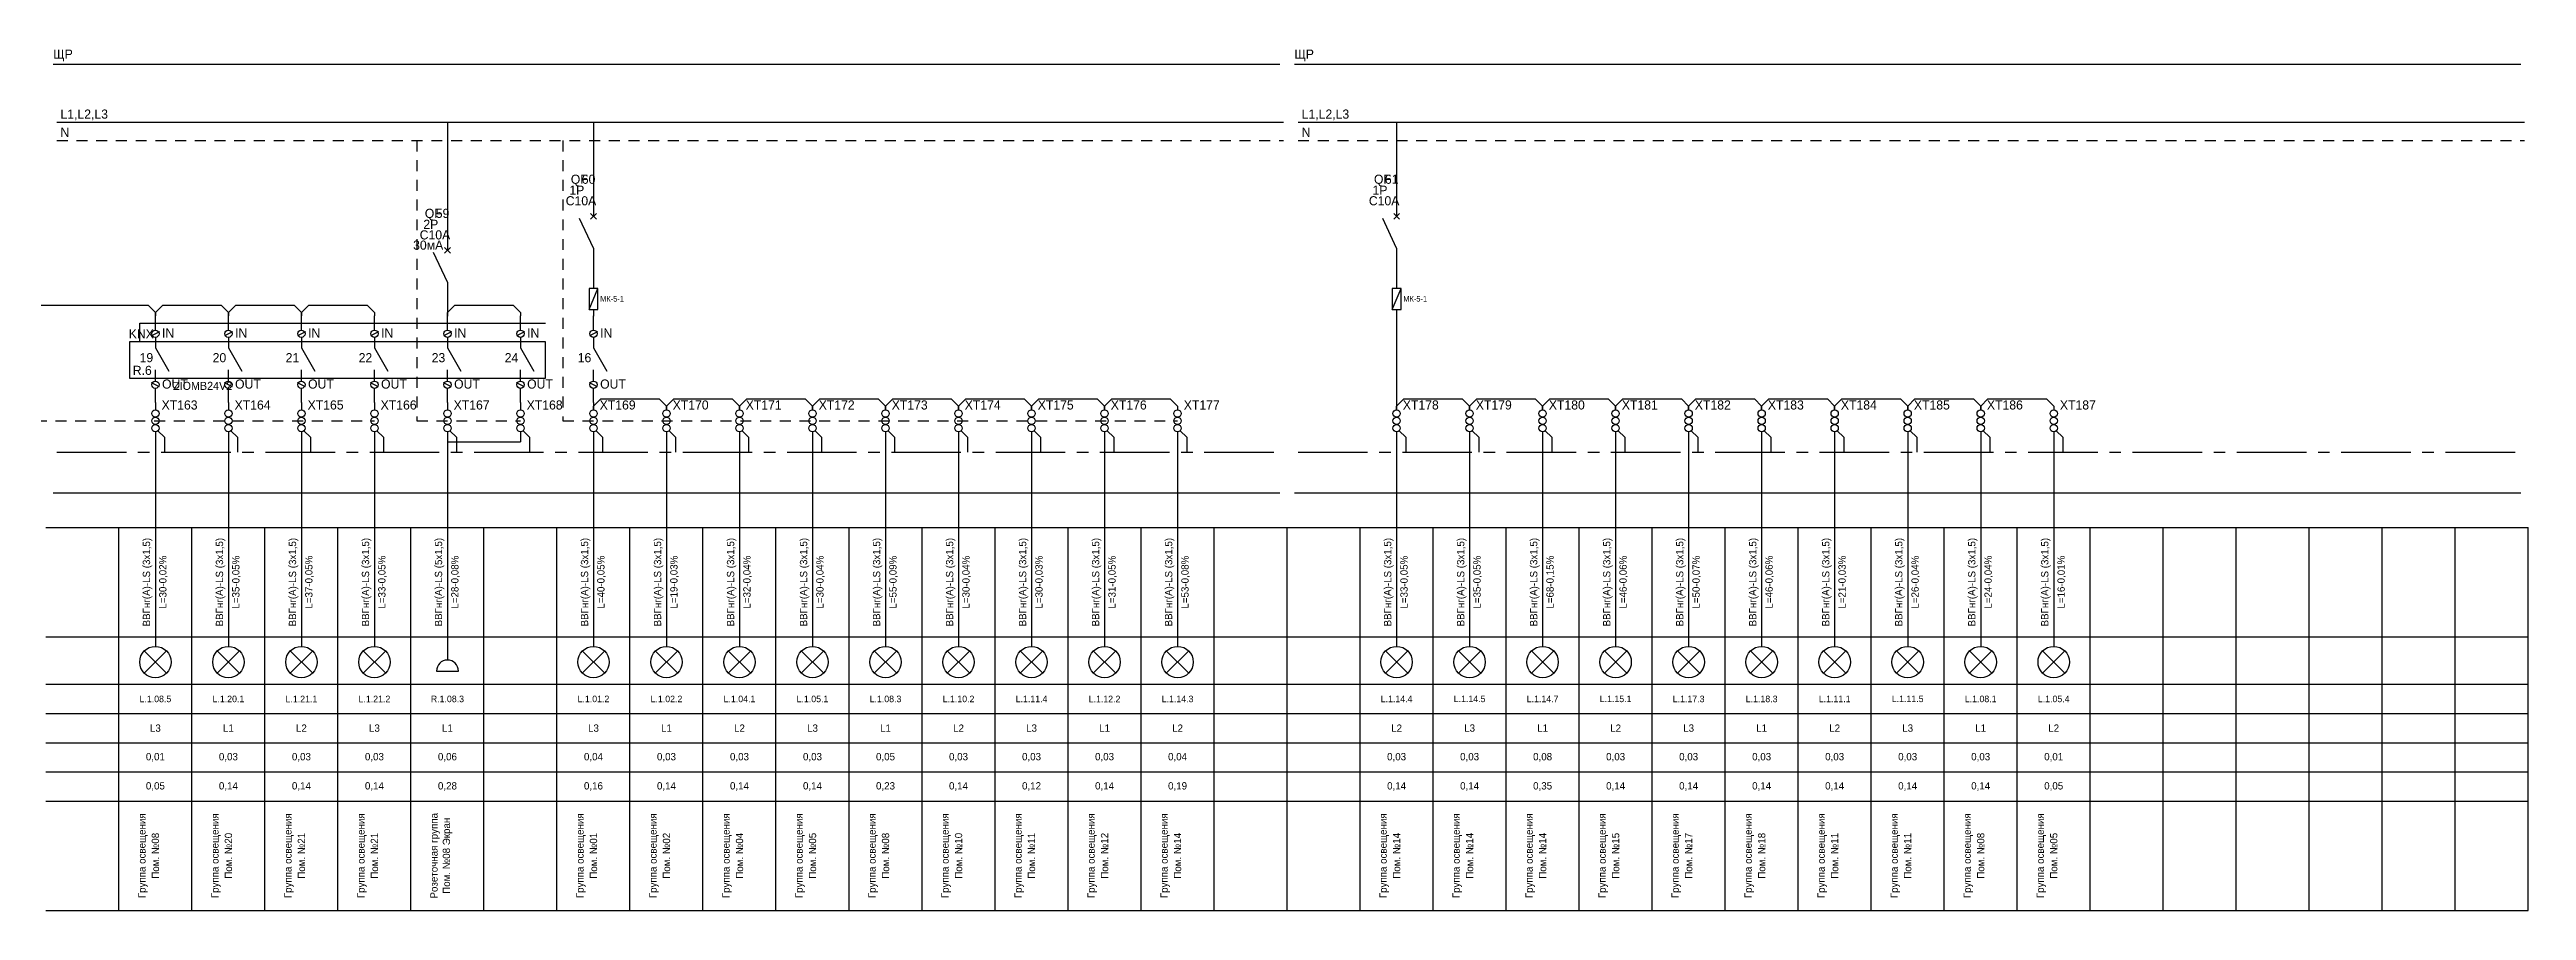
# Model space of a CAD drawing. Header units: millimetres. Extents: x 2497 to 11797, y 1522 to 1758.
# Drawn here: x 6578 to 7257, y 1522 to 1758 of the extents above; entities that cross this region are included whole.
import ezdxf
from ezdxf.enums import TextEntityAlignment as Align

# ---------------------------------------------------------------- set-up
doc = ezdxf.new("R2010")
doc.units = ezdxf.units.MM
doc.linetypes.add('CENTER2', pattern=[28.575, 19.05, -3.175, 3.175, -3.175])
doc.linetypes.add('JIS_02_0.7', pattern=[1.35, 0.75, -0.6])
for name, color, linetype in [('SX_BLOCKS', 7, 'Continuous'), ('SX_BOUND', 8, 'Continuous'), ('SX_KNX', 1, 'Continuous'), ('SX_LINES', 7, 'Continuous'), ('SX_N', 4, 'JIS_02_0.7'), ('SX_PE', 3, 'CENTER2'), ('SX_TABLE', 7, 'Continuous'), ('SX_TEXT', 7, 'Continuous')]:
    doc.layers.add(name, color=color, linetype=linetype)
doc.styles.add('UNC_GOST_Scheme', font='txt')

# ---------------------------------------------------------------- blocks, each defined once
blk = doc.blocks.new('SX_TCOL')
for p, q in [((-10, 105), (10, 105)), ((10, 0), (10, 105)), ((-10, 75), (10, 75)), ((-10, 62), (10, 62)), ((-10, 54), (10, 54)), ((-10, 46), (10, 46)), ((-10, 38), (10, 38)), ((-10, 30), (10, 30)), ((-10, 0), (10, 0))]:
    blk.add_line(p, q)
at = {"style": 'UNC_GOST_Scheme'}
for tag, p in [('CAB1', (-2.2, 90)), ('CAB2', (2.2, 90)), ('NAME1', (-3.4, 15)), ('NAME2', (0, 15)), ('NAME3', (3.4, 15))]:
    blk.add_attdef(tag, text='', height=2, rotation=90, dxfattribs=at).set_placement(p, align=Align.MIDDLE)
for tag, height, p in [('LINE', 1.8, (0, 58)), ('PH', 2, (0, 50)), ('POW', 2, (0, 42)), ('CUR', 2, (0, 34))]:
    blk.add_attdef(tag, text='', height=height, dxfattribs=at).set_placement(p, align=Align.MIDDLE)
blk = doc.blocks.new('SX_QF')
for p, q in [((0, -45), (-3.8, -36.9)), ((-0.8, -37.1), (0.8, -35.5)), ((-0.8, -35.5), (0.8, -37.1)), ((0, -45), (0, -54.3))]:
    blk.add_line(p, q)
at = {"style": 'UNC_GOST_Scheme'}
blk.add_text('QF', height=2.5, dxfattribs=at).set_placement((-6.2, -27.4))
for tag, p in [('N', (-3.2, -27.4)), ('MA', (-9.4, -36.1)), ('A', (-7.6, -33.3)), ('P', (-6.6, -30.4))]:
    blk.add_attdef(tag, p, '', height=2.5, dxfattribs=at)
blk = doc.blocks.new('SX_MKX')
for p, q in [((0, 0), (0, -3)), ((2, -3), (-2, -3)), ((-2, -3), (-2, -12.3)), ((-2, -12.3), (2, -3)), ((2, -12.3), (2, -3)), ((-2, -12.3), (2, -12.3)), ((0, -12.3), (0, -15.3))]:
    blk.add_line(p, q)
at = {"style": 'UNC_GOST_Scheme'}
blk.add_attdef('N', (3, -8.8), '', height=2.5, dxfattribs=at)
blk = doc.blocks.new('SX_CH')
for p, q in [((0, 19.84), (0, 23.7)), ((1.1, 19.4), (-1.1, 18.28)), ((0, 17.84), (0, 14.96)), ((0, 14.96), (3.69, 8.57)), ((0, 5.86), (0, 8.96)), ((1.1, 4.3), (-1.1, 5.42)), ((0, 0), (0, 3.86))]:
    blk.add_line(p, q)
for centre in [(0, 18.84), (0, 4.86)]:
    blk.add_circle(centre, 1)
at = {"style": 'UNC_GOST_Scheme'}
for s, p in [('IN', (1.82, 17.78)), ('OUT', (1.82, 3.8))]:
    blk.add_text(s, height=2.5, dxfattribs=at).set_placement(p)
blk.add_attdef('CH', text='', height=2.5, dxfattribs=at).set_placement((-0.6, 11.02), align=Align.RIGHT)
blk = doc.blocks.new('SX_XT')
at = {"color": 30}
blk.add_circle((0, -1), 1, dxfattribs=at)
at = {"color": 5}
blk.add_circle((0, -3), 1, dxfattribs=at)
at = {"color": 3}
blk.add_circle((0, -5), 1, dxfattribs=at)
at = {"style": 'UNC_GOST_Scheme'}
blk.add_attdef('N', (1.7, 0.1), '', height=2.5, dxfattribs=at)
blk = doc.blocks.new('SX_U_LAMP')
for p, q in [((-2.9, -2.9), (2.9, 2.9)), ((-2.9, 2.9), (2.9, -2.9))]:
    blk.add_line(p, q)
blk.add_circle((0, 0), 4.3)
blk = doc.blocks.new('SX_U_SOCKET')
for p, q in [((0, 0), (0, -3.8)), ((-3, -6.77), (3, -6.77))]:
    blk.add_line(p, q)
blk.add_arc((0, -6.77), 3, 0, 180)

msp = doc.modelspace()

# ---------------------------------------------------------------- linework, layer by layer
at = {"layer": 'SX_BOUND'}
for p, q in [((6579.18, 1754.46), (6915.18, 1754.46)), ((6919.18, 1754.46), (7255.18, 1754.46)), ((6579.18, 1636.96), (6915.18, 1636.96)), ((6919.18, 1636.96), (7255.18, 1636.96))]:
    msp.add_line(p, q, dxfattribs=at)
at = {"layer": 'SX_KNX'}
for p, q in [((6602.88, 1678.37), (6602.88, 1683.46)), ((6602.88, 1683.46), (6714.08, 1683.46))]:
    msp.add_line(p, q, dxfattribs=at)
at = {"layer": 'SX_LINES'}
for p, q in [((6580.18, 1738.51), (6916.18, 1738.51)), ((6687.18, 1738.51), (6687.18, 1703.4)), ((6727.18, 1738.51), (6727.18, 1712.75)), ((6920.18, 1738.51), (7256.18, 1738.51)), ((6947.18, 1738.51), (6947.18, 1712.75)), ((6549.18, 1688.42), (6605.18, 1688.42)), ((6605.18, 1688.42), (6607.18, 1686.42)), ((6607.18, 1686.42), (6609.18, 1688.42)), ((6607.18, 1686.42), (6607.18, 1685.42)), ((6607.18, 1685.42), (6607.18, 1686.42)), ((6609.18, 1688.42), (6625.18, 1688.42)), ((6625.18, 1688.42), (6627.18, 1686.42)), ((6627.18, 1686.42), (6629.18, 1688.42)), ((6627.18, 1686.42), (6627.18, 1685.42)), ((6627.18, 1685.42), (6627.18, 1686.42)), ((6629.18, 1688.42), (6645.18, 1688.42)), ((6645.18, 1688.42), (6647.18, 1686.42)), ((6647.18, 1686.42), (6649.18, 1688.42)), ((6647.18, 1686.42), (6647.18, 1685.42)), ((6647.18, 1685.42), (6647.18, 1686.42)), ((6649.18, 1688.42), (6665.18, 1688.42)), ((6665.18, 1688.42), (6667.18, 1686.42)), ((6667.18, 1686.42), (6667.18, 1685.42)), ((6687.18, 1686.42), (6689.18, 1688.42)), ((6687.18, 1685.42), (6687.18, 1686.42)), ((6689.18, 1688.42), (6705.18, 1688.42)), ((6705.18, 1688.42), (6707.18, 1686.42)), ((6707.18, 1686.42), (6707.18, 1685.42)), ((6947.18, 1685.42), (6947.18, 1659.68)), ((6714.08, 1678.37), (6600.08, 1678.37)), ((6600.08, 1678.37), (6600.08, 1668.37)), ((6714.08, 1668.37), (6714.08, 1678.37)), ((6600.08, 1668.37), (6714.08, 1668.37)), ((6727.18, 1660.68), (6729.18, 1662.68)), ((6729.18, 1662.68), (6745.18, 1662.68)), ((6745.18, 1662.68), (6747.18, 1660.68)), ((6747.18, 1660.68), (6749.18, 1662.68)), ((6749.18, 1662.68), (6765.18, 1662.68)), ((6765.18, 1662.68), (6767.18, 1660.68)), ((6767.18, 1660.68), (6769.18, 1662.68)), ((6769.18, 1662.68), (6785.18, 1662.68)), ((6785.18, 1662.68), (6787.18, 1660.68)), ((6787.18, 1660.68), (6789.18, 1662.68)), ((6789.18, 1662.68), (6805.18, 1662.68)), ((6805.18, 1662.68), (6807.18, 1660.68)), ((6807.18, 1660.68), (6809.18, 1662.68)), ((6809.18, 1662.68), (6825.18, 1662.68)), ((6825.18, 1662.68), (6827.18, 1660.68)), ((6827.18, 1660.68), (6829.18, 1662.68)), ((6829.18, 1662.68), (6845.18, 1662.68)), ((6845.18, 1662.68), (6847.18, 1660.68)), ((6847.18, 1660.68), (6849.18, 1662.68)), ((6849.18, 1662.68), (6865.18, 1662.68)), ((6865.18, 1662.68), (6867.18, 1660.68)), ((6867.18, 1660.68), (6869.18, 1662.68)), ((6869.18, 1662.68), (6885.18, 1662.68)), ((6885.18, 1662.68), (6887.18, 1660.68)), ((6947.18, 1660.68), (6949.18, 1662.68)), ((6949.18, 1662.68), (6965.18, 1662.68)), ((6965.18, 1662.68), (6967.18, 1660.68)), ((6967.18, 1660.68), (6969.18, 1662.68)), ((6969.18, 1662.68), (6985.18, 1662.68)), ((6985.18, 1662.68), (6987.18, 1660.68)), ((6987.18, 1660.68), (6989.18, 1662.68)), ((6989.18, 1662.68), (7005.18, 1662.68)), ((7005.18, 1662.68), (7007.18, 1660.68)), ((7007.18, 1660.68), (7009.18, 1662.68)), ((7009.18, 1662.68), (7025.18, 1662.68)), ((7025.18, 1662.68), (7027.18, 1660.68)), ((7027.18, 1660.68), (7029.18, 1662.68)), ((7029.18, 1662.68), (7045.18, 1662.68)), ((7045.18, 1662.68), (7047.18, 1660.68)), ((7047.18, 1660.68), (7049.18, 1662.68)), ((7049.18, 1662.68), (7065.18, 1662.68)), ((7065.18, 1662.68), (7067.18, 1660.68)), ((7067.18, 1660.68), (7069.18, 1662.68)), ((7069.18, 1662.68), (7085.18, 1662.68)), ((7085.18, 1662.68), (7087.18, 1660.68)), ((7087.18, 1660.68), (7089.18, 1662.68)), ((7089.18, 1662.68), (7105.18, 1662.68)), ((7105.18, 1662.68), (7107.18, 1660.68)), ((7107.18, 1660.68), (7109.18, 1662.68)), ((7109.18, 1662.68), (7125.18, 1662.68)), ((7125.18, 1662.68), (7127.18, 1660.68)), ((6607.18, 1661.72), (6607.18, 1659.68)), ((6627.18, 1661.72), (6627.18, 1659.68)), ((6647.18, 1661.72), (6647.18, 1659.68)), ((6667.18, 1661.72), (6667.18, 1659.68)), ((6687.18, 1661.72), (6687.18, 1659.68)), ((6707.18, 1661.72), (6707.18, 1659.68)), ((6727.18, 1661.72), (6727.18, 1659.68)), ((6727.18, 1659.68), (6727.18, 1660.68)), ((6747.18, 1660.68), (6747.18, 1659.68)), ((6747.18, 1659.68), (6747.18, 1660.68)), ((6767.18, 1660.68), (6767.18, 1659.68)), ((6767.18, 1659.68), (6767.18, 1660.68)), ((6787.18, 1660.68), (6787.18, 1659.68)), ((6787.18, 1659.68), (6787.18, 1660.68)), ((6807.18, 1660.68), (6807.18, 1659.68)), ((6807.18, 1659.68), (6807.18, 1660.68)), ((6827.18, 1660.68), (6827.18, 1659.68)), ((6827.18, 1659.68), (6827.18, 1660.68)), ((6847.18, 1660.68), (6847.18, 1659.68)), ((6847.18, 1659.68), (6847.18, 1660.68)), ((6867.18, 1660.68), (6867.18, 1659.68)), ((6867.18, 1659.68), (6867.18, 1660.68)), ((6887.18, 1660.68), (6887.18, 1659.68)), ((6947.18, 1659.68), (6947.18, 1660.68)), ((6967.18, 1660.68), (6967.18, 1659.68)), ((6967.18, 1659.68), (6967.18, 1660.68)), ((6987.18, 1660.68), (6987.18, 1659.68)), ((6987.18, 1659.68), (6987.18, 1660.68)), ((7007.18, 1660.68), (7007.18, 1659.68)), ((7007.18, 1659.68), (7007.18, 1660.68)), ((7027.18, 1660.68), (7027.18, 1659.68)), ((7027.18, 1659.68), (7027.18, 1660.68)), ((7047.18, 1660.68), (7047.18, 1659.68)), ((7047.18, 1659.68), (7047.18, 1660.68)), ((7067.18, 1660.68), (7067.18, 1659.68)), ((7067.18, 1659.68), (7067.18, 1660.68)), ((7087.18, 1660.68), (7087.18, 1659.68)), ((7087.18, 1659.68), (7087.18, 1660.68)), ((7107.18, 1660.68), (7107.18, 1659.68)), ((7107.18, 1659.68), (7107.18, 1660.68)), ((7127.18, 1660.68), (7127.18, 1659.68)), ((6607.18, 1653.68), (6607.18, 1594.86)), ((6627.18, 1653.68), (6627.18, 1594.86)), ((6647.18, 1653.68), (6647.18, 1594.86)), ((6667.18, 1653.68), (6667.18, 1594.86)), ((6687.18, 1653.68), (6687.18, 1594.87)), ((6687.18, 1650.96), (6707.18, 1650.96)), ((6707.18, 1653.68), (6707.18, 1650.96)), ((6727.18, 1653.68), (6727.18, 1594.86)), ((6747.18, 1653.68), (6747.18, 1594.86)), ((6767.18, 1653.68), (6767.18, 1594.86)), ((6787.18, 1653.68), (6787.18, 1594.86)), ((6807.18, 1653.68), (6807.18, 1594.86)), ((6827.18, 1653.68), (6827.18, 1594.86)), ((6847.18, 1653.68), (6847.18, 1594.86)), ((6867.18, 1653.68), (6867.18, 1594.86)), ((6887.18, 1653.68), (6887.18, 1594.86)), ((6947.18, 1653.68), (6947.18, 1594.86)), ((6967.18, 1653.68), (6967.18, 1594.86)), ((6987.18, 1653.68), (6987.18, 1594.86)), ((7007.18, 1653.68), (7007.18, 1594.86)), ((7027.18, 1653.68), (7027.18, 1594.86)), ((7047.18, 1653.68), (7047.18, 1594.86)), ((7067.18, 1653.68), (7067.18, 1594.86)), ((7087.18, 1653.68), (7087.18, 1594.86)), ((7107.18, 1653.68), (7107.18, 1594.86)), ((7127.18, 1653.68), (7127.18, 1594.86))]:
    msp.add_line(p, q, dxfattribs=at)
at = {"layer": 'SX_N', "ltscale": 4}
for p, q in [((6580.18, 1733.51), (6916.18, 1733.51)), ((6678.82, 1733.51), (6678.82, 1656.68)), ((6718.82, 1733.51), (6718.82, 1656.68)), ((6920.18, 1733.51), (7256.18, 1733.51)), ((6498.82, 1656.68), (6667.18, 1656.68)), ((6678.82, 1656.68), (6707.18, 1656.68)), ((6718.82, 1656.68), (6887.18, 1656.68))]:
    msp.add_line(p, q, dxfattribs=at)
at = {"layer": 'SX_PE'}
for p, q in [((6607.88, 1653.98), (6609.68, 1652.18)), ((6609.68, 1652.18), (6609.68, 1648.06)), ((6627.88, 1653.98), (6629.68, 1652.18)), ((6629.68, 1652.18), (6629.68, 1648.06)), ((6647.88, 1653.98), (6649.68, 1652.18)), ((6649.68, 1652.18), (6649.68, 1648.06)), ((6667.88, 1653.98), (6669.68, 1652.18)), ((6669.68, 1652.18), (6669.68, 1648.06)), ((6687.88, 1653.98), (6689.68, 1652.18)), ((6689.68, 1652.18), (6689.68, 1648.06)), ((6707.88, 1653.98), (6709.68, 1652.18)), ((6709.68, 1652.18), (6709.68, 1648.06)), ((6727.88, 1653.98), (6729.68, 1652.18)), ((6729.68, 1652.18), (6729.68, 1648.06)), ((6747.88, 1653.98), (6749.68, 1652.18)), ((6749.68, 1652.18), (6749.68, 1648.06)), ((6767.88, 1653.98), (6769.68, 1652.18)), ((6769.68, 1652.18), (6769.68, 1648.06)), ((6787.88, 1653.98), (6789.68, 1652.18)), ((6789.68, 1652.18), (6789.68, 1648.06)), ((6807.88, 1653.98), (6809.68, 1652.18)), ((6809.68, 1652.18), (6809.68, 1648.06)), ((6827.88, 1653.98), (6829.68, 1652.18)), ((6829.68, 1652.18), (6829.68, 1648.06)), ((6847.88, 1653.98), (6849.68, 1652.18)), ((6849.68, 1652.18), (6849.68, 1648.06)), ((6867.88, 1653.98), (6869.68, 1652.18)), ((6869.68, 1652.18), (6869.68, 1648.06)), ((6887.88, 1653.98), (6889.68, 1652.18)), ((6889.68, 1652.18), (6889.68, 1648.06)), ((6947.88, 1653.98), (6949.68, 1652.18)), ((6949.68, 1652.18), (6949.68, 1648.06)), ((6967.88, 1653.98), (6969.68, 1652.18)), ((6969.68, 1652.18), (6969.68, 1648.06)), ((6987.88, 1653.98), (6989.68, 1652.18)), ((6989.68, 1652.18), (6989.68, 1648.06)), ((7007.88, 1653.98), (7009.68, 1652.18)), ((7009.68, 1652.18), (7009.68, 1648.06)), ((7027.88, 1653.98), (7029.68, 1652.18)), ((7029.68, 1652.18), (7029.68, 1648.06)), ((7047.88, 1653.98), (7049.68, 1652.18)), ((7049.68, 1652.18), (7049.68, 1648.06)), ((7067.88, 1653.98), (7069.68, 1652.18)), ((7069.68, 1652.18), (7069.68, 1648.06)), ((7087.88, 1653.98), (7089.68, 1652.18)), ((7089.68, 1652.18), (7089.68, 1648.06)), ((7107.88, 1653.98), (7109.68, 1652.18)), ((7109.68, 1652.18), (7109.68, 1648.06)), ((7127.88, 1653.98), (7129.68, 1652.18)), ((7129.68, 1652.18), (7129.68, 1648.06)), ((6580.18, 1648.06), (6916.18, 1648.06)), ((6920.18, 1648.06), (7256.18, 1648.06))]:
    msp.add_line(p, q, dxfattribs=at)

# ---------------------------------------------------------------- block references
at = {"layer": 'SX_BLOCKS'}
for name, p, values in [('SX_QF', (6727.18, 1749.05), {'N': '60', 'P': '1P', 'A': 'С10А'}), ('SX_QF', (6947.18, 1749.05), {'N': '61', 'P': '1P', 'A': 'С10А'}), ('SX_QF', (6687.18, 1739.7), {'N': '59', 'P': '2P', 'A': 'С10А', 'MA': '30мА'}), ('SX_CH', (6607.18, 1661.72), {'CH': '19'}), ('SX_CH', (6627.18, 1661.72), {'CH': '20'}), ('SX_CH', (6647.18, 1661.72), {'CH': '21'}), ('SX_CH', (6667.18, 1661.72), {'CH': '22'}), ('SX_CH', (6687.18, 1661.72), {'CH': '23'}), ('SX_CH', (6707.18, 1661.72), {'CH': '24'}), ('SX_CH', (6727.18, 1661.72), {'CH': '16'}), ('SX_XT', (6607.18, 1659.68), {'N': 'XT163'}), ('SX_XT', (6627.18, 1659.68), {'N': 'XT164'}), ('SX_XT', (6647.18, 1659.68), {'N': 'XT165'}), ('SX_XT', (6667.18, 1659.68), {'N': 'XT166'}), ('SX_XT', (6687.18, 1659.68), {'N': 'XT167'}), ('SX_XT', (6707.18, 1659.68), {'N': 'XT168'}), ('SX_XT', (6727.18, 1659.68), {'N': 'XT169'}), ('SX_XT', (6747.18, 1659.68), {'N': 'XT170'}), ('SX_XT', (6767.18, 1659.68), {'N': 'XT171'}), ('SX_XT', (6787.18, 1659.68), {'N': 'XT172'}), ('SX_XT', (6807.18, 1659.68), {'N': 'XT173'}), ('SX_XT', (6827.18, 1659.68), {'N': 'XT174'}), ('SX_XT', (6847.18, 1659.68), {'N': 'XT175'}), ('SX_XT', (6867.18, 1659.68), {'N': 'XT176'}), ('SX_XT', (6887.18, 1659.68), {'N': 'XT177'}), ('SX_XT', (6947.18, 1659.68), {'N': 'XT178'}), ('SX_XT', (6967.18, 1659.68), {'N': 'XT179'}), ('SX_XT', (6987.18, 1659.68), {'N': 'XT180'}), ('SX_XT', (7007.18, 1659.68), {'N': 'XT181'}), ('SX_XT', (7027.18, 1659.68), {'N': 'XT182'}), ('SX_XT', (7047.18, 1659.68), {'N': 'XT183'}), ('SX_XT', (7067.18, 1659.68), {'N': 'XT184'}), ('SX_XT', (7087.18, 1659.68), {'N': 'XT185'}), ('SX_XT', (7107.18, 1659.68), {'N': 'XT186'}), ('SX_XT', (7127.18, 1659.68), {'N': 'XT187'})]:
    msp.add_blockref(name, p, dxfattribs=at).add_auto_attribs(values)
at = {"layer": 'SX_BLOCKS', "xscale": 0.6111, "yscale": 0.6111, "zscale": 0.6111}
for p in [(6727.18, 1694.75), (6947.18, 1694.75)]:
    msp.add_blockref('SX_MKX', p, dxfattribs=at).add_auto_attribs({'N': 'МК-5-1'})
at = {"layer": 'SX_BLOCKS', "color": 244, "true_color": 0x991b1e}
for p in [(6607.18, 1590.56), (6627.18, 1590.56), (6647.18, 1590.56), (6667.18, 1590.56), (6727.18, 1590.56), (6747.18, 1590.56), (6767.18, 1590.56), (6787.18, 1590.56), (6807.18, 1590.56), (6827.18, 1590.56), (6847.18, 1590.56), (6867.18, 1590.56), (6887.18, 1590.56), (6947.18, 1590.56), (6967.18, 1590.56), (6987.18, 1590.56), (7007.18, 1590.56), (7027.18, 1590.56), (7047.18, 1590.56), (7067.18, 1590.56), (7087.18, 1590.56), (7107.18, 1590.56), (7127.18, 1590.56)]:
    msp.add_blockref('SX_U_LAMP', p, dxfattribs=at)
at = {"layer": 'SX_BLOCKS'}
msp.add_blockref('SX_U_SOCKET', (6687.18, 1594.87), dxfattribs=at)
at = {"layer": 'SX_TABLE'}
for p in [(6587.18, 1522.46), (6707.18, 1522.46), (6907.18, 1522.46), (6927.18, 1522.46), (7147.18, 1522.46), (7167.18, 1522.46), (7187.18, 1522.46), (7207.18, 1522.46), (7227.18, 1522.46), (7247.18, 1522.46)]:
    msp.add_blockref('SX_TCOL', p, dxfattribs=at)
for p, values in [((6607.18, 1522.46), {'NAME1': 'Группа освещения', 'NAME2': 'Пом. №08', 'CUR': '0,05', 'POW': '0,01', 'PH': 'L3', 'LINE': 'L.1.08.5', 'CAB1': 'ВВГнг(А)-LS (3х1,5)', 'CAB2': 'L=30-0,02%'}), ((6627.18, 1522.46), {'NAME1': 'Группа освещения', 'NAME2': 'Пом. №20', 'CUR': '0,14', 'POW': '0,03', 'PH': 'L1', 'LINE': 'L.1.20.1', 'CAB1': 'ВВГнг(А)-LS (3х1,5)', 'CAB2': 'L=35-0,05%'}), ((6647.18, 1522.46), {'NAME1': 'Группа освещения', 'NAME2': 'Пом. №21', 'CUR': '0,14', 'POW': '0,03', 'PH': 'L2', 'LINE': 'L.1.21.1', 'CAB1': 'ВВГнг(А)-LS (3х1,5)', 'CAB2': 'L=37-0,05%'}), ((6667.18, 1522.46), {'NAME1': 'Группа освещения', 'NAME2': 'Пом. №21', 'CUR': '0,14', 'POW': '0,03', 'PH': 'L3', 'LINE': 'L.1.21.2', 'CAB1': 'ВВГнг(А)-LS (3х1,5)', 'CAB2': 'L=33-0,05%'}), ((6687.18, 1522.46), {'NAME1': 'Розеточная группа', 'NAME2': 'Пом. №08 Экран', 'CUR': '0,28', 'POW': '0,06', 'PH': 'L1', 'LINE': 'R.1.08.3', 'CAB1': 'ВВГнг(А)-LS (5х1,5)', 'CAB2': 'L=28-0,08%'}), ((6727.18, 1522.46), {'NAME1': 'Группа освещения', 'NAME2': 'Пом. №01', 'CUR': '0,16', 'POW': '0,04', 'PH': 'L3', 'LINE': 'L.1.01.2', 'CAB1': 'ВВГнг(А)-LS (3х1,5)', 'CAB2': 'L=40-0,05%'}), ((6747.18, 1522.46), {'NAME1': 'Группа освещения', 'NAME2': 'Пом. №02', 'CUR': '0,14', 'POW': '0,03', 'PH': 'L1', 'LINE': 'L.1.02.2', 'CAB1': 'ВВГнг(А)-LS (3х1,5)', 'CAB2': 'L=19-0,03%'}), ((6767.18, 1522.46), {'NAME1': 'Группа освещения', 'NAME2': 'Пом. №04', 'CUR': '0,14', 'POW': '0,03', 'PH': 'L2', 'LINE': 'L.1.04.1', 'CAB1': 'ВВГнг(А)-LS (3х1,5)', 'CAB2': 'L=32-0,04%'}), ((6787.18, 1522.46), {'NAME1': 'Группа освещения', 'NAME2': 'Пом. №05', 'CUR': '0,14', 'POW': '0,03', 'PH': 'L3', 'LINE': 'L.1.05.1', 'CAB1': 'ВВГнг(А)-LS (3х1,5)', 'CAB2': 'L=30-0,04%'}), ((6807.18, 1522.46), {'NAME1': 'Группа освещения', 'NAME2': 'Пом. №08', 'CUR': '0,23', 'POW': '0,05', 'PH': 'L1', 'LINE': 'L.1.08.3', 'CAB1': 'ВВГнг(А)-LS (3х1,5)', 'CAB2': 'L=55-0,09%'}), ((6827.18, 1522.46), {'NAME1': 'Группа освещения', 'NAME2': 'Пом. №10', 'CUR': '0,14', 'POW': '0,03', 'PH': 'L2', 'LINE': 'L.1.10.2', 'CAB1': 'ВВГнг(А)-LS (3х1,5)', 'CAB2': 'L=30-0,04%'}), ((6847.18, 1522.46), {'NAME1': 'Группа освещения', 'NAME2': 'Пом. №11', 'CUR': '0,12', 'POW': '0,03', 'PH': 'L3', 'LINE': 'L.1.11.4', 'CAB1': 'ВВГнг(А)-LS (3х1,5)', 'CAB2': 'L=30-0,03%'}), ((6867.18, 1522.46), {'NAME1': 'Группа освещения', 'NAME2': 'Пом. №12', 'CUR': '0,14', 'POW': '0,03', 'PH': 'L1', 'LINE': 'L.1.12.2', 'CAB1': 'ВВГнг(А)-LS (3х1,5)', 'CAB2': 'L=31-0,05%'}), ((6887.18, 1522.46), {'NAME1': 'Группа освещения', 'NAME2': 'Пом. №14', 'CUR': '0,19', 'POW': '0,04', 'PH': 'L2', 'LINE': 'L.1.14.3', 'CAB1': 'ВВГнг(А)-LS (3х1,5)', 'CAB2': 'L=53-0,08%'}), ((6947.18, 1522.46), {'NAME1': 'Группа освещения', 'NAME2': 'Пом. №14', 'CUR': '0,14', 'POW': '0,03', 'PH': 'L2', 'LINE': 'L.1.14.4', 'CAB1': 'ВВГнг(А)-LS (3х1,5)', 'CAB2': 'L=33-0,05%'}), ((6967.18, 1522.46), {'NAME1': 'Группа освещения', 'NAME2': 'Пом. №14', 'CUR': '0,14', 'POW': '0,03', 'PH': 'L3', 'LINE': 'L.1.14.5', 'CAB1': 'ВВГнг(А)-LS (3х1,5)', 'CAB2': 'L=35-0,05%'}), ((6987.18, 1522.46), {'NAME1': 'Группа освещения', 'NAME2': 'Пом. №14', 'CUR': '0,35', 'POW': '0,08', 'PH': 'L1', 'LINE': 'L.1.14.7', 'CAB1': 'ВВГнг(А)-LS (3х1,5)', 'CAB2': 'L=68-0,15%'}), ((7007.18, 1522.46), {'NAME1': 'Группа освещения', 'NAME2': 'Пом. №15', 'CUR': '0,14', 'POW': '0,03', 'PH': 'L2', 'LINE': 'L.1.15.1', 'CAB1': 'ВВГнг(А)-LS (3х1,5)', 'CAB2': 'L=46-0,06%'}), ((7027.18, 1522.46), {'NAME1': 'Группа освещения', 'NAME2': 'Пом. №17', 'CUR': '0,14', 'POW': '0,03', 'PH': 'L3', 'LINE': 'L.1.17.3', 'CAB1': 'ВВГнг(А)-LS (3х1,5)', 'CAB2': 'L=50-0,07%'}), ((7047.18, 1522.46), {'NAME1': 'Группа освещения', 'NAME2': 'Пом. №18', 'CUR': '0,14', 'POW': '0,03', 'PH': 'L1', 'LINE': 'L.1.18.3', 'CAB1': 'ВВГнг(А)-LS (3х1,5)', 'CAB2': 'L=46-0,06%'}), ((7067.18, 1522.46), {'NAME1': 'Группа освещения', 'NAME2': 'Пом. №11', 'CUR': '0,14', 'POW': '0,03', 'PH': 'L2', 'LINE': 'L.1.11.1', 'CAB1': 'ВВГнг(А)-LS (3х1,5)', 'CAB2': 'L=21-0,03%'}), ((7087.18, 1522.46), {'NAME1': 'Группа освещения', 'NAME2': 'Пом. №11', 'CUR': '0,14', 'POW': '0,03', 'PH': 'L3', 'LINE': 'L.1.11.5', 'CAB1': 'ВВГнг(А)-LS (3х1,5)', 'CAB2': 'L=26-0,04%'}), ((7107.18, 1522.46), {'NAME1': 'Группа освещения', 'NAME2': 'Пом. №08', 'CUR': '0,14', 'POW': '0,03', 'PH': 'L1', 'LINE': 'L.1.08.1', 'CAB1': 'ВВГнг(А)-LS (3х1,5)', 'CAB2': 'L=24-0,04%'}), ((7127.18, 1522.46), {'NAME1': 'Группа освещения', 'NAME2': 'Пом. №05', 'CUR': '0,05', 'POW': '0,01', 'PH': 'L2', 'LINE': 'L.1.05.4', 'CAB1': 'ВВГнг(А)-LS (3х1,5)', 'CAB2': 'L=16-0,01%'})]:
    msp.add_blockref('SX_TCOL', p, dxfattribs=at).add_auto_attribs(values)

# ---------------------------------------------------------------- texts
at = {"layer": 'SX_KNX', "style": 'UNC_GOST_Scheme'}
for s, height, p in [('KNX', 2.5, (6599.88, 1679.27)), ('R.6', 2.5, (6600.98, 1669.27)), ('ZIOMB24V2', 2.2, (6612.03, 1665.17))]:
    msp.add_text(s, height=height, dxfattribs=at).set_placement(p)
at = {"layer": 'SX_TEXT', "style": 'UNC_GOST_Scheme'}
for s, p in [('ЩР', (6579.18, 1755.96)), ('ЩР', (6919.18, 1755.96)), ('L1,L2,L3', (6581.18, 1739.51)), ('N', (6581.18, 1734.51)), ('L1,L2,L3', (6921.18, 1739.51)), ('N', (6921.18, 1734.51))]:
    msp.add_text(s, height=2.5, dxfattribs=at).set_placement(p)

doc.saveas('drawing.dxf')
